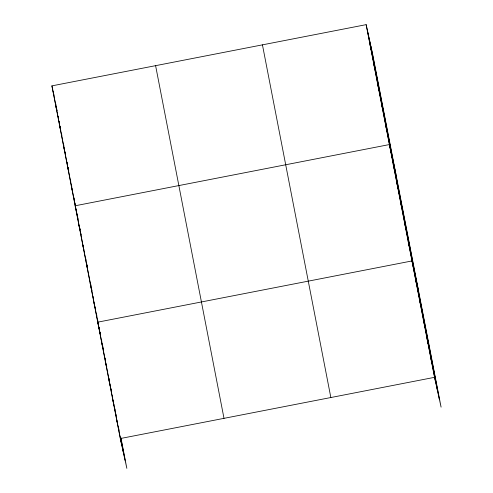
<?xml version="1.0" encoding="UTF-8"?>
<svg xmlns="http://www.w3.org/2000/svg" width="493" height="493" viewBox="0 0 493 493"><rect width="100%" height="100%" fill="white"/><g stroke="black" fill="none" stroke-linecap="round" stroke-linejoin="round"><path stroke-width="0.74" d="M120.927 437.759L126.855 468.35L120.304 438.542L51.907 85.868L366.145 24.65L372.696 54.458L441.093 407.132L434.543 377.33L366.145 24.65M120.304 438.542L434.543 377.33M370.021 44.635L371.192 49.978M373.897 64.62L375.068 69.963M377.774 84.605L378.944 89.948M381.65 104.59L382.821 109.933M385.526 124.575L386.697 129.918M395.953 174.368L389.402 144.56L75.158 205.778L77.222 215.158M393.161 163.959L394.338 169.296M396.92 183.353L398.097 188.696M400.686 202.752L401.857 208.095M404.445 222.152L405.622 227.489M408.21 241.545L409.381 246.888M418.526 290.747L411.969 260.945L97.731 322.163L99.796 331.536M415.735 280.338L416.905 285.681M419.494 299.738L420.671 305.081M423.259 319.137L424.43 324.474M427.018 338.531L428.195 343.874M430.777 357.93L431.954 363.273M51.907 85.868L52.93 90.539M53.965 95.248L53.078 91.211L56.954 111.196L55.783 105.853M59.659 125.838L60.83 131.181L57.096 111.936M63.535 145.823L64.706 151.166M67.405 165.808L68.582 171.151M71.282 185.793L72.459 191.136M77.37 215.829L78.11 219.194M78.923 225.178L80.094 230.514L76.335 211.121M82.682 244.571L83.859 249.914M86.448 263.971L87.471 268.642M90.207 283.364L91.384 288.707L87.618 269.314M93.972 302.764L95.143 308.107M99.943 332.214L100.387 334.229M101.496 341.557L102.667 346.899M105.255 360.956L106.433 366.299M109.015 380.356L110.192 385.692L91.525 289.453M112.78 399.749L113.951 405.092M116.539 419.149L117.568 423.82M370.921 46.385L439.318 399.059M369.091 38.066L437.494 390.739M367.316 29.993L435.72 382.667M262.442 44.851L330.846 397.531M155.603 65.668L224.001 418.341M120.742 437.895L125.08 460.277M55.715 103.721L56.005 105.206M56.72 108.904L57.009 110.383M58.156 116.305L58.445 117.79M59.16 121.488L59.45 122.967M60.164 126.67L60.454 128.149M61.6 134.071L61.89 135.55M63.609 144.437L63.899 145.916M65.045 151.838L65.335 153.317M67.054 162.197L67.344 163.676M68.059 167.38L68.78 171.083M70.499 179.963L70.789 181.442M71.503 185.146L71.793 186.625M73.944 197.73L74.233 199.209M74.948 202.906L75.238 204.392M77.389 215.49L77.678 216.969M79.848 228.148L80.137 229.639M80.858 233.368L81.148 234.859M83.317 246.05L83.607 247.541M84.334 251.27L84.623 252.767M85.776 258.733L86.065 260.224M86.793 263.958L87.514 267.687M90.7 284.097L90.989 285.589M91.71 289.323L92 290.815M93.159 296.78L93.448 298.271M96.628 314.688L96.918 316.179M97.645 319.908L97.934 321.399M99.087 327.37L99.376 328.862M100.104 332.59L100.393 334.081M101.552 340.053L101.841 341.544M102.562 345.273L103.283 349.007M105.021 357.955L105.311 359.452M106.47 365.418L106.759 366.909M107.48 370.637L107.77 372.135M108.928 378.1L109.218 379.592M110.956 388.546L111.245 390.037M112.398 396.008L112.687 397.5M113.415 401.228L113.704 402.719M114.863 408.691L115.152 410.182M115.873 413.91L116.163 415.402M118.332 426.593L119.053 430.321M120.36 437.038L123.25 451.958M60.972 131.921L76.193 210.382M80.242 231.26L87.477 268.568M110.333 386.438L117.568 423.746M117.716 424.491L121.475 443.885"/></g></svg>
